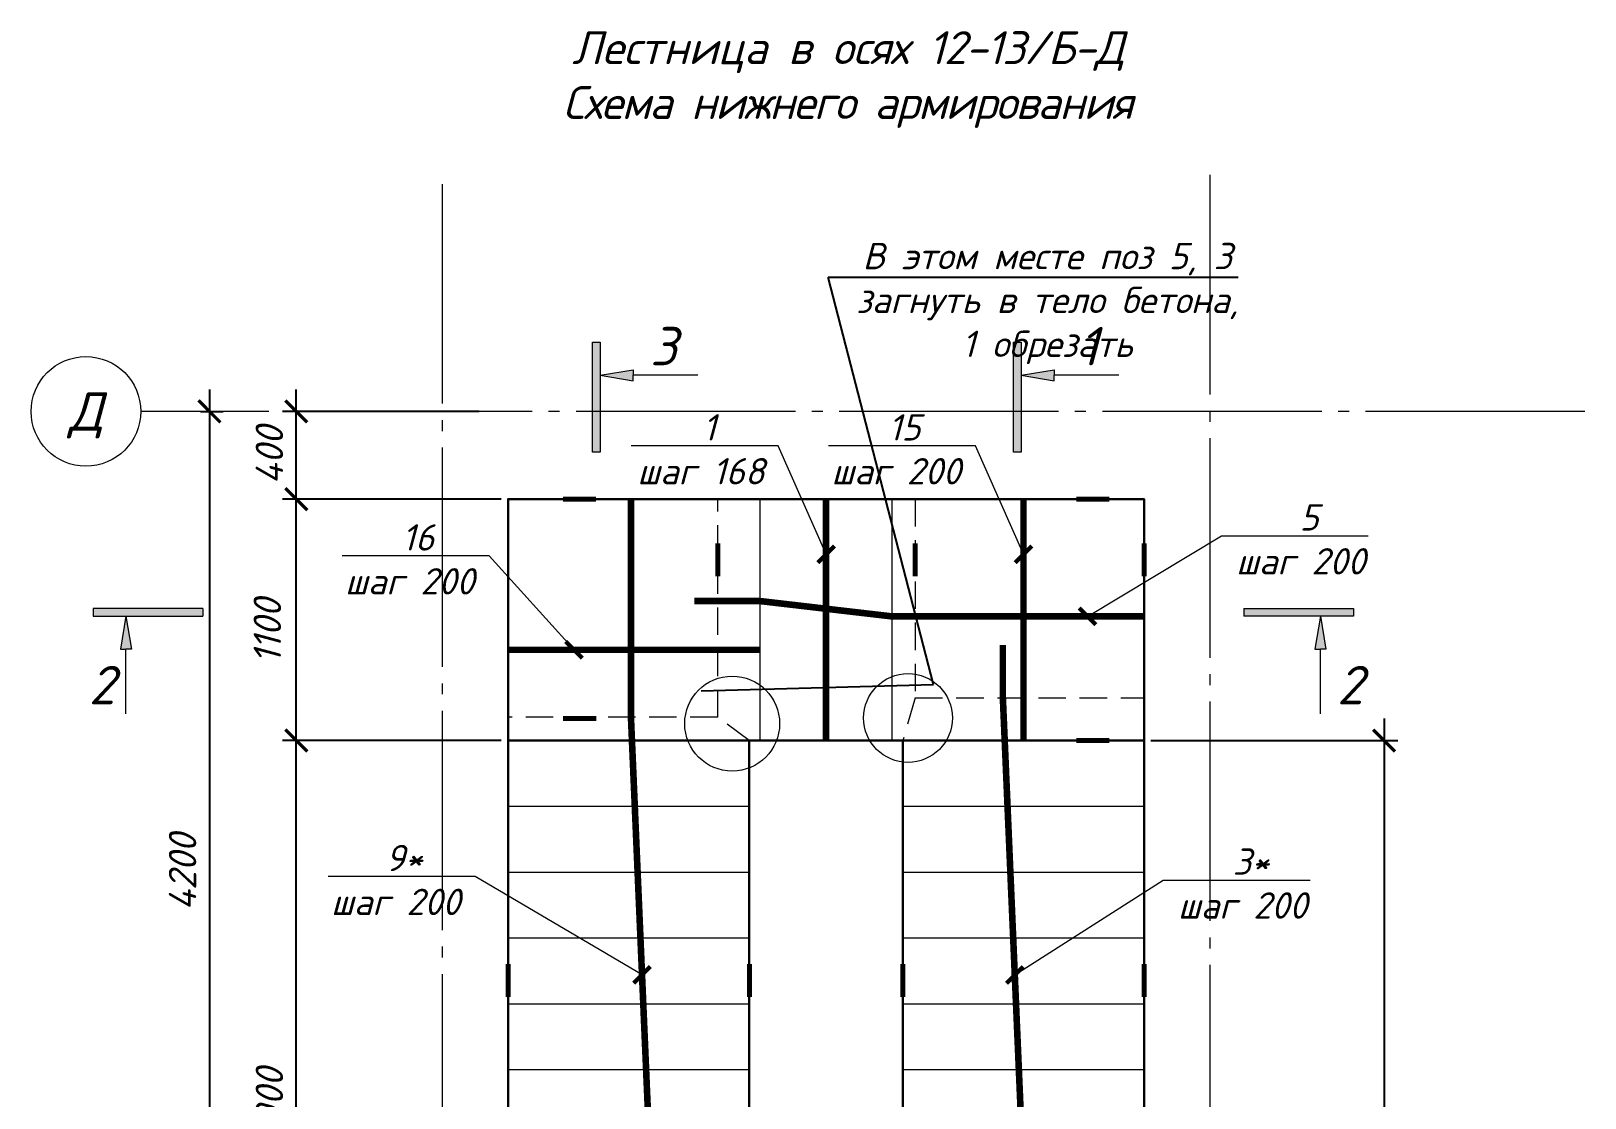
# Model space of a CAD drawing. Header units: millimetres. Extents: x -79646 to 95064, y -231229 to -58107.
# Drawn here: x 20786 to 27870, y -153153 to -148290 of the extents above; entities that cross this region are included whole.
import ezdxf
from ezdxf import colors
from ezdxf.entities.mleader import LeaderData, LeaderLine
from ezdxf.enums import TextEntityAlignment as Align
from ezdxf.math import Vec2, Vec3

# ---------------------------------------------------------------- set-up
doc = ezdxf.new("R2010")
doc.units = ezdxf.units.MM
doc.header["$PDMODE"] = 3
doc.linetypes.add('GOST2.303 5', pattern=[24, 20, -1.5, 1, -1.5])
doc.linetypes.add('HIDDEN', pattern=[0.375, 0.25, -0.125])
doc.layers.get('0').update_dxf_attribs({"lineweight": 5})
doc.layers.get('Defpoints').update_dxf_attribs({"lineweight": 0})
for name, color, linetype, lineweight in [('#Dimensions', 7, 'Continuous', 9), ('#Арматура', 152, 'Continuous', 30), ('#Бетон вид', 22, 'Continuous', 18), ('#Бетон разрез', 22, 'Continuous', 30), ('#Выноски', 7, 'Continuous', 15), ('#Оси', 7, 'Continuous', 9), ('k_ Отметки', 251, 'Continuous', 9), ('Тонкие линии', 7, 'Continuous', 13)]:
    doc.layers.add(name, color=color, linetype=linetype, lineweight=lineweight)
doc.layers.add('NoPrint', color=18, linetype='Continuous', plot=False)
doc.layers.add('Подсчет арматуры', color=6, linetype='Continuous', lineweight=30, plot=False)
doc.styles.add('ESKDW', font='eskdw.shx', dxfattribs={"oblique": 15})
doc.styles.add('STEP PR', font='isocpeui.ttf')
doc.dimstyles.new('SPDS', dxfattribs={"dimscale": 50, "dimtxt": 2.5, "dimasz": 2, "dimexe": 1.25, "dimexo": 0.625, "dimtad": 1, "dimdec": 0, "dimrnd": 0.001, "dimtxsty": 'ESKDW', "dimblk": 'ARCHTICK', "dimcen": 2.5, "dimdle": 2, "dimclrd": 256, "dimclre": 256, "dimclrt": 7, "dimadec": 0, "dimazin": 2, "dimtfac": 0.75, "dimtdec": 0, "dimtmove": 1, "dimatfit": 3, "dimfxl": 1, "dimtolj": 1, "dimarcsym": 1})

# ---------------------------------------------------------------- blocks, each defined once
blk = doc.blocks.new('*U21')
at = {"linetype": 'ByBlock', "ltscale": 100}
h = blk.add_hatch(color=256, dxfattribs=at)
h.dxf.hatch_style = 1
h.paths.add_polyline_path([(35, 1000), (-35, 1000), (-35, 0), (35, 0)])
h = blk.add_hatch(color=256, dxfattribs=at)
h.dxf.hatch_style = 1
h.paths.add_polyline_path([(335, 750), (335, 700), (335, 650), (35, 700)])
for p, q in [((-35, 1000), (35, 1000)), ((-35, 0), (-35, 1000)), ((35, 1000), (35, 0)), ((35, 700), (335, 750)), ((335, 750), (335, 700)), ((35, 700), (335, 650)), ((335, 650), (335, 700)), ((35, 0), (-35, 0))]:
    blk.add_line(p, q, dxfattribs=at)
at = {"linetype": 'ByBlock', "ltscale": 100, "extrusion": (0, 1, 0), "elevation": 700}
blk.add_lwpolyline([(-925, 0), (-335, 0)], dxfattribs=at)
at = {"ltscale": 100, "style": 'STEP PR'}
blk.add_attdef('Nv', text='', height=350, dxfattribs=at).set_placement((781, 790), align=Align.RIGHT)
blk = doc.blocks.new('_ArchTick')
at = {"color": 0, "linetype": 'ByBlock', "const_width": 0.15}
blk.add_lwpolyline([(-0.5, -0.5), (0.5, 0.5)], dxfattribs=at)
blk = doc.blocks.new('*D1125')
at = {"layer": '#Dimensions', "lineweight": -2, "transparency": 16777216}
for p, q in [((21599, -149923.9), (21599, -154323.9)), ((21558.3, -150023.9), (21661.5, -150023.9)), ((21558.3, -154223.9), (21661.5, -154223.9))]:
    blk.add_line(p, q, dxfattribs=at)
at = {"layer": 'Defpoints', "color": 0, "lineweight": 0, "transparency": 16777216}
for p in [(21527.1, -150023.9), (21527.1, -154223.9), (21599, -154223.9)]:
    blk.add_point(p, dxfattribs=at)
at = {"layer": '#Dimensions', "lineweight": -2, "transparency": 16777216, "xscale": 100, "yscale": 100, "zscale": 100}
for p, rotation in [((21599, -150023.9), 90), ((21599, -154223.9), 270)]:
    blk.add_blockref('_ArchTick', p, dxfattribs=dict(at, rotation=rotation))
at = {"layer": '#Dimensions', "transparency": 16777216, "insert": (21476.5, -152123.9), "char_height": 125, "attachment_point": 5, "rotation": 90, "style": 'STEP PR'}
blk.add_mtext('\\A1;4200', dxfattribs=at)
blk = doc.blocks.new('*D1127')
at = {"layer": '#Dimensions', "lineweight": -2, "transparency": 16777216}
for p, q in [((26954.9, -151423.9), (26954.9, -156723.9)), ((25891.9, -151523.9), (27017.4, -151523.9)), ((25891.9, -156623.9), (27017.4, -156623.9))]:
    blk.add_line(p, q, dxfattribs=at)
at = {"layer": 'Defpoints', "color": 0, "lineweight": 0, "transparency": 16777216}
for p in [(25860.6, -151523.9), (25860.6, -156623.9), (26954.9, -156623.9)]:
    blk.add_point(p, dxfattribs=at)
at = {"layer": '#Dimensions', "lineweight": -2, "transparency": 16777216, "xscale": 100, "yscale": 100, "zscale": 100}
for p, rotation in [((26954.9, -151523.9), 90), ((26954.9, -156623.9), 270)]:
    blk.add_blockref('_ArchTick', p, dxfattribs=dict(at, rotation=rotation))
at = {"layer": '#Dimensions', "transparency": 16777216, "insert": (26826.3, -153923.9), "char_height": 125, "attachment_point": 5, "rotation": 90, "style": 'STEP PR'}
blk.add_mtext('\\A1;16х300 = 5100', dxfattribs=at)
blk = doc.blocks.new('*U58')
at = {"ltscale": 100}
h = blk.add_hatch(color=256, dxfattribs=at)
h.dxf.hatch_style = 1
h.paths.add_polyline_path([(665, 770), (665, 700), (1665, 700), (1665, 770)])
h = blk.add_hatch(color=256, dxfattribs=at)
h.dxf.hatch_style = 1
h.paths.add_polyline_path([(1415, 400), (1365, 400), (1315, 400), (1365, 700)])
at = {"linetype": 'Continuous', "ltscale": 100}
for p, q in [((665, 770), (1665, 770)), ((1665, 770), (1665, 700)), ((1665, 700), (665, 700)), ((1365, 700), (1315, 400)), ((1365, 700), (1415, 400)), ((1315, 400), (1365, 400)), ((1415, 400), (1365, 400))]:
    blk.add_line(p, q, dxfattribs=at)
blk.add_lwpolyline([(665, 770), (665, 700)], dxfattribs=at)
at = {"linetype": 'Continuous', "ltscale": 100, "extrusion": (1, 1e-16, 0), "elevation": 1365}
blk.add_lwpolyline([(-190, 0), (400, 0)], dxfattribs=at)
at = {"ltscale": 100, "style": 'STEP PR'}
blk.add_attdef('Nh', text='', height=350, dxfattribs=at).set_placement((1799, -102), align=Align.RIGHT)
blk = doc.blocks.new('*D1132')
at = {"layer": '#Dimensions', "lineweight": -2, "transparency": 16777216}
for p, q in [((21994.9, -155523.9), (21994.9, -151423.9)), ((22929.4, -151523.9), (21932.4, -151523.9)), ((22929.4, -155423.9), (21932.4, -155423.9))]:
    blk.add_line(p, q, dxfattribs=at)
at = {"layer": 'Defpoints', "color": 0, "lineweight": 0, "transparency": 16777216}
for p in [(21994.9, -151523.9), (22960.6, -151523.9), (22960.6, -155423.9)]:
    blk.add_point(p, dxfattribs=at)
at = {"layer": '#Dimensions', "lineweight": -2, "transparency": 16777216, "xscale": 100, "yscale": 100, "zscale": 100}
for p, rotation in [((21994.9, -151523.9), 90), ((21994.9, -155423.9), 270)]:
    blk.add_blockref('_ArchTick', p, dxfattribs=dict(at, rotation=rotation))
at = {"layer": '#Dimensions', "transparency": 16777216, "insert": (21872.4, -153473.9), "char_height": 125, "attachment_point": 5, "rotation": 90, "style": 'STEP PR'}
blk.add_mtext('\\A1;13х300=3900', dxfattribs=at)
blk = doc.blocks.new('*D1133')
at = {"layer": '#Dimensions', "lineweight": -2, "transparency": 16777216}
for p, q in [((21994.9, -151623.9), (21994.9, -150323.9)), ((22929.4, -150423.9), (21932.4, -150423.9)), ((22929.4, -151523.9), (21932.4, -151523.9))]:
    blk.add_line(p, q, dxfattribs=at)
at = {"layer": 'Defpoints', "color": 0, "lineweight": 0, "transparency": 16777216}
for p in [(21994.9, -150423.9), (22960.6, -150423.9), (22960.6, -151523.9)]:
    blk.add_point(p, dxfattribs=at)
at = {"layer": '#Dimensions', "lineweight": -2, "transparency": 16777216, "xscale": 100, "yscale": 100, "zscale": 100}
for p, rotation in [((21994.9, -150423.9), 90), ((21994.9, -151523.9), 270)]:
    blk.add_blockref('_ArchTick', p, dxfattribs=dict(at, rotation=rotation))
at = {"layer": '#Dimensions', "transparency": 16777216, "insert": (21863.1, -151025.6), "char_height": 125, "attachment_point": 5, "rotation": 90, "style": 'STEP PR'}
blk.add_mtext('\\A1;1100', dxfattribs=at)
blk = doc.blocks.new('*D1134')
at = {"layer": '#Dimensions', "lineweight": -2, "transparency": 16777216}
for p, q in [((21994.9, -150523.9), (21994.9, -149923.9)), ((22829.4, -150023.9), (21932.4, -150023.9)), ((22929.4, -150423.9), (21932.4, -150423.9))]:
    blk.add_line(p, q, dxfattribs=at)
at = {"layer": 'Defpoints', "color": 0, "lineweight": 0, "transparency": 16777216}
for p in [(21994.9, -150023.9), (22860.6, -150023.9), (22960.6, -150423.9)]:
    blk.add_point(p, dxfattribs=at)
at = {"layer": '#Dimensions', "lineweight": -2, "transparency": 16777216, "xscale": 100, "yscale": 100, "zscale": 100}
for p, rotation in [((21994.9, -150023.9), 90), ((21994.9, -150423.9), 270)]:
    blk.add_blockref('_ArchTick', p, dxfattribs=dict(at, rotation=rotation))
at = {"layer": '#Dimensions', "transparency": 16777216, "insert": (21872.4, -150223.9), "char_height": 125, "attachment_point": 5, "rotation": 90, "style": 'STEP PR'}
blk.add_mtext('\\A1;400', dxfattribs=at)
blk = doc.blocks.new('*U216')
at = {"ltscale": 100}
h = blk.add_hatch(color=256, dxfattribs=at)
h.dxf.hatch_style = 1
h.paths.add_polyline_path([(-335, 770), (-335, 700), (665, 700), (665, 770)])
h = blk.add_hatch(color=256, dxfattribs=at)
h.dxf.hatch_style = 1
h.paths.add_polyline_path([(-85, 400), (-35, 400), (15, 400), (-35, 700)])
at = {"linetype": 'Continuous', "ltscale": 100}
for p, q in [((-335, 770), (-335, 700)), ((665, 770), (-335, 770)), ((-335, 700), (665, 700)), ((-35, 700), (-85, 400)), ((-35, 700), (15, 400)), ((-85, 400), (-35, 400)), ((15, 400), (-35, 400))]:
    blk.add_line(p, q, dxfattribs=at)
blk.add_lwpolyline([(665, 770), (665, 700)], dxfattribs=at)
at = {"linetype": 'Continuous', "ltscale": 100, "extrusion": (-1, 1e-16, 0), "elevation": 35}
blk.add_lwpolyline([(190, 0), (-400, 0)], dxfattribs=at)
at = {"ltscale": 100, "style": 'STEP PR'}
blk.add_attdef('Nh', text='', height=350, dxfattribs=at).set_placement((-192, -102), align=Align.RIGHT)
blk = doc.blocks.new('*U918')
at = {"const_width": 0.385}
blk.add_lwpolyline([(-0.76, -0.76), (0.76, 0.76)], dxfattribs=at)
blk = doc.blocks.new('*U1138')
blk.add_lwpolyline([(44.53, 0, 0, 0, 0), (44.53, 0, 0, 0, 0), (48.04, 0, 0, 1.2, 0), (44.04, 0, 0, 0, 0), (-46.96, 0, 1.2, 0, 0), (-50.96, 0, 0, 0, 0), (-45.03, 0, 0, 0, 0)], format="xyseb")
at = {"color": 1, "ltscale": 100, "const_width": 0.45}
for points in [[(-50.96, 0), (-50.96, -2), (-50.96, 1)], [(48.04, 0), (48.04, -2), (48.04, 1)]]:
    blk.add_lwpolyline(points, dxfattribs=at)
blk.add_blockref('*U918', (3.04, 0))
blk = doc.blocks.new('*U1139')
blk.add_lwpolyline([(12.3, 0, 0, 0, 0), (12.3, 0, 0, 0, 0), (15.82, 0, 0, 1.2, 0), (11.82, 0, 0, 0, 0), (-2.18, 0, 1.2, 0, 0), (-6.18, 0, 0, 0, 0), (-0.26, 0, 0, 0, 0)], format="xyseb")
at = {"color": 1, "ltscale": 100, "const_width": 0.45}
for points in [[(-6.18, 0), (-6.18, -2), (-6.18, 1)], [(15.82, 0), (15.82, -2), (15.82, 1)]]:
    blk.add_lwpolyline(points, dxfattribs=at)
blk.add_blockref('*U918', (4.02, 0))
blk = doc.blocks.new('_None')
blk = doc.blocks.new('*U1160')
blk.add_lwpolyline([(6.81, 0, 0, 0, 0), (6.81, 0, 0, 0, 0), (10.32, 0, 0, 1.2, 0), (6.32, 0, 0, 0, 0), (-7.68, 0, 1.2, 0, 0), (-11.68, 0, 0, 0, 0), (-5.75, 0, 0, 0, 0)], format="xyseb")
at = {"color": 1, "ltscale": 100, "const_width": 0.45}
for points in [[(-11.68, 0), (-11.68, -2), (-11.68, 1)], [(10.32, 0), (10.32, -2), (10.32, 1)]]:
    blk.add_lwpolyline(points, dxfattribs=at)
blk.add_blockref('*U918', (-0.36, 0))
blk = doc.blocks.new('*U1161')
blk.add_lwpolyline([(4.42, 0, 0, 0, 0), (4.42, 0, 0, 0, 0), (7.94, 0, 0, 1.2, 0), (3.94, 0, 0, 0, 0), (-6.06, 0, 1.2, 0, 0), (-10.06, 0, 0, 0, 0), (-4.14, 0, 0, 0, 0)], format="xyseb")
at = {"color": 1, "ltscale": 100, "const_width": 0.45}
for points in [[(-10.06, 0), (-10.06, -2), (-10.06, 1)], [(7.94, 0), (7.94, -2), (7.94, 1)]]:
    blk.add_lwpolyline(points, dxfattribs=at)
blk.add_blockref('*U918', (-0.18, 0))
blk = doc.blocks.new('*U1162')
blk.add_lwpolyline([(9.85, 0, 0, 0, 0), (9.85, 0, 0, 0, 0), (13.37, 0, 0, 1.2, 0), (9.37, 0, 0, 0, 0), (-2.63, 0, 1.2, 0, 0), (-6.63, 0, 0, 0, 0), (-0.71, 0, 0, 0, 0)], format="xyseb")
at = {"color": 1, "ltscale": 100, "const_width": 0.45}
for points in [[(-6.63, 0), (-6.63, -2), (-6.63, 1)], [(13.37, 0), (13.37, -2), (13.37, 1)]]:
    blk.add_lwpolyline(points, dxfattribs=at)
blk.add_blockref('*U918', (-0.36, 0))
blk = doc.blocks.new('*U1163')
blk.add_lwpolyline([(10.3, 0, 0, 0, 0), (10.3, 0, 0, 0, 0), (13.82, 0, 0, 1.2, 0), (9.82, 0, 0, 0, 0), (-4.19, 0, 1.2, 0, 0), (-8.19, 0, 0, 0, 0), (-2.27, 0, 0, 0, 0)], format="xyseb")
at = {"color": 1, "ltscale": 100, "const_width": 0.45}
for points in [[(-8.19, 0), (-8.19, -2), (-8.19, 1)], [(13.82, 0), (13.82, -2), (13.82, 1)]]:
    blk.add_lwpolyline(points, dxfattribs=at)
blk.add_blockref('*U918', (4.02, 0))
blk = doc.blocks.new('*U1181')
blk.add_lwpolyline([(46.53, 0, 0, 0, 0), (46.53, 0, 0, 0, 0), (50.04, 0, 0, 1.2, 0), (46.04, 0, 0, 0, 0), (-25.96, 0, 1.2, 0, 0), (-29.96, 0, 0, 0, 0), (-24.03, 0, 0, 0, 0)], format="xyseb")
at = {"color": 1, "ltscale": 100, "const_width": 0.45}
for points in [[(-29.96, 0), (-29.96, -2), (-29.96, 1)], [(50.04, 0), (50.04, -2), (50.04, 1)]]:
    blk.add_lwpolyline(points, dxfattribs=at)
blk.add_blockref('*U918', (3.04, 0))
blk = doc.blocks.new('*U1390')
blk.add_lwpolyline([(7.3, 0, 0, 0, 0), (7.3, 0, 0, 0, 0), (10.82, 0, 0, 1.2, 0), (6.82, 0, 0, 0, 0), (-6.06, 0, 1.2, 0, 0), (-10.06, 0, 0, 0, 0), (-4.14, 0, 0, 0, 0)], format="xyseb")
at = {"color": 1, "ltscale": 100, "const_width": 0.45}
for points in [[(-10.06, 0), (-10.06, -2), (-10.06, 1)], [(10.82, 0), (10.82, -2), (10.82, 1)]]:
    blk.add_lwpolyline(points, dxfattribs=at)
blk.add_blockref('*U918', (-0.18, 0))

msp = doc.modelspace()

# ---------------------------------------------------------------- linework, layer by layer
at = {"layer": '#Арматура', "const_width": 30}
for points in [[(23520.9474, -150423.87441), (23520.9474, -151417.87441), (23693.22016, -155423.87441)], [(24410.6425, -150423.87441), (24410.6425, -151523.87441)], [(25310.6425, -150423.87441), (25310.6425, -151523.87441)], [(25860.6425, -150958.2212), (24710.6425, -150958.2212), (24110.6425, -150888.42271), (23810.6425, -150888.42271)], [(22960.6425, -151110.52133), (24110.6425, -151110.52133)], [(25216.65778, -151089.2868), (25216.65778, -151329.87441), (25431.41818, -156323.87441), (25431.41818, -156623.87441)]]:
    msp.add_lwpolyline(points, dxfattribs=at)
at = {"layer": '#Бетон вид'}
for points in [[(24110.6425, -151523.87441), (24110.6425, -150423.87441)], [(24410.6425, -151523.87441), (24410.6425, -150423.87441)], [(24710.6425, -150423.87441), (24710.6425, -151523.87441)], [(25310.6425, -151523.87441), (25310.6425, -150423.87441)], [(22960.6425, -151823.87441), (24060.6425, -151823.87441)], [(24760.6425, -151823.87441), (25860.6425, -151823.87441)], [(22960.6425, -152123.87441), (24060.6425, -152123.87441)], [(24760.6425, -152123.87441), (25860.6425, -152123.87441)], [(22960.6425, -152423.87441), (24060.6425, -152423.87441)], [(24760.6425, -152423.87441), (25860.6425, -152423.87441)], [(22960.6425, -152723.87441), (24060.6425, -152723.87441)], [(24760.6425, -152723.87441), (25860.6425, -152723.87441)], [(22960.6425, -153023.87441), (24060.6425, -153023.87441)], [(24760.6425, -153023.87441), (25860.6425, -153023.87441)]]:
    msp.add_lwpolyline(points, dxfattribs=at)
at = {"layer": '#Бетон разрез'}
msp.add_lwpolyline([(22960.6425, -151523.87441), (22960.6425, -150423.87441), (25860.6425, -150423.87441), (25860.6425, -151523.87441)], close=True, dxfattribs=at)
for points in [[(22960.6425, -151523.87441), (22960.6425, -155423.87441)], [(24760.6425, -156623.87441), (24760.6425, -151523.87441), (24060.6425, -151523.87441), (24060.6425, -155423.87441)], [(25860.6425, -151523.87441), (25860.6425, -156623.87441), (24760.6425, -156623.87441)]]:
    msp.add_lwpolyline(points, dxfattribs=at)
at = {"layer": '#Оси', "linetype": 'GOST2.303 5', "ltscale": 50}
for points in [[(26160.6425, -148946.30892), (26160.6425, -157483.41363), (26160.6425, -157754.08568)], [(22660.6425, -148988.41755), (22660.6425, -157754.08568)], [(27870.44907, -150023.87441), (21377.33093, -150023.87441), (21285.88528, -150023.87441)]]:
    msp.add_lwpolyline(points, dxfattribs=at)
at = {"layer": '#Оси', "linetype": 'Continuous', "ltscale": 50}
msp.add_circle((21035.88528, -150023.87441), 250, dxfattribs=at)
at = {"layer": 'NoPrint', "color": 72, "lineweight": 0}
msp.add_circle((23982.5009, -151446.88345), 216.28193, dxfattribs=at)
at = {"layer": 'Подсчет арматуры', "color": 72, "lineweight": 0}
msp.add_circle((24784.15753, -151421.11071), 202.34778, dxfattribs=at)
at = {"layer": 'Тонкие линии', "linetype": 'HIDDEN', "lineweight": 0, "ltscale": 500}
for points in [[(23916.6425, -151417.87441), (23916.6425, -150423.87441)], [(24816.6425, -150423.87441), (24816.6425, -151329.87441)], [(24816.6425, -151329.87441), (24760.6425, -151523.87441)], [(24816.6425, -151329.87441), (25860.6425, -151329.87441)], [(24060.6425, -151523.87441), (23916.6425, -151417.87441), (22960.6425, -151417.87441)]]:
    msp.add_lwpolyline(points, dxfattribs=at)

# ---------------------------------------------------------------- block references
at = {"layer": '#Dimensions', "xscale": 50, "yscale": 50, "zscale": 50, "rotation": 90}
for name, p in [('*U1162', (23261.60202, -151092.31458)), ('*U1160', (25602.23049, -150940.01445)), ('*U1181', (23262.9738, -153925.98527)), ('*U1138', (25602.23049, -153925.98527))]:
    msp.add_blockref(name, p, dxfattribs=at)
at = {"layer": '#Dimensions', "xscale": 50, "yscale": 50, "zscale": 50}
for name, p in [('*U1161', (24419.85341, -150675.30063)), ('*U1390', (25319.85341, -150675.30063)), ('*U1163', (23370.34718, -152592.41126)), ('*U1139', (25069.85341, -152592.6792))]:
    msp.add_blockref(name, p, dxfattribs=at)
ref = msp.add_blockref('*U21', (23362.78348, -150208.97197), dxfattribs=dict(xscale=0.5, yscale=0.5, zscale=0.5))
ref.add_attrib('Nv', '3', dxfattribs={"ltscale": 100, "height": 175, "style": 'STEP PR'}).set_placement((23731.09398, -149813.96528), align=Align.RIGHT)
ref = msp.add_blockref('*U21', (25283.15902, -150208.97197), dxfattribs=dict(xscale=0.5, yscale=0.5, zscale=0.5))
ref.add_attrib('Nv', '1', dxfattribs={"ltscale": 100, "height": 175, "style": 'STEP PR'}).set_placement((25651.46952, -149813.96528), align=Align.RIGHT)
ref = msp.add_blockref('*U216', (21235.98411, -151307.85494), dxfattribs=dict(xscale=0.5, yscale=0.5, zscale=0.5))
ref.add_attrib('Nh', '2', dxfattribs={"ltscale": 100, "height": 175, "style": 'STEP PR'}).set_placement((21168.41641, -151358.772), align=Align.RIGHT)
ref = msp.add_blockref('*U58', (25982.10336, -151307.85494), dxfattribs=dict(xscale=0.5, yscale=0.5, zscale=0.5))
ref.add_attrib('Nh', '2', dxfattribs={"ltscale": 100, "height": 175, "style": 'STEP PR'}).set_placement((26859.57636, -151358.772), align=Align.RIGHT)

# ---------------------------------------------------------------- texts
at = {"layer": '#Оси', "linetype": 'Continuous', "ltscale": 50, "style": 'STEP PR'}
msp.add_text('Д', height=175, dxfattribs=at).set_placement((21035.88528, -150023.87441), align=Align.MIDDLE_CENTER)
at = {"layer": 'k_ Отметки', "linetype": 'ByBlock', "insert": (24508.13094, -148290.92549), "char_height": 150, "width": 4415.3317428, "attachment_point": 2, "style": 'STEP PR'}
msp.add_mtext('{\\fISOCPEUR|b1|i1|c204|p34;Лестница в ос\\T0.95;я\\T1;х\\T0.95; 12-13\\T1;/\\T0.95;Б-Д\\PСхема нижнего армирования}', dxfattribs=at)

# ---------------------------------------------------------------- dimensions: what is measured, and where the dimension line sits
at = {"layer": '#Dimensions'}
dim = msp.add_linear_dim(base=(21599.00729, -154223.87441), p1=(21527.05515, -150023.87441), p2=(21527.05515, -154223.87441), angle=90, dimstyle='SPDS', override={"dimgap": 1.2, "dimrnd": 5, "dimtxsty": 'STEP PR', "dimblk1": 'ArchTick', "dimblk2": 'ArchTick', "dimsah": 1, "dimclrt": 256}, dxfattribs=at)
dim.commit()
dim.dimension.update_dxf_attribs({"geometry": '*D1125', "text_midpoint": (21476.50729, -152123.87441)})
for base, p1, p2, picture, middle in [((21994.90829, -150023.87441), (22960.6425, -150423.87441), (22860.6425, -150023.87441), '*D1134', (21994.90829, -150223.87441)), ((21994.90829, -150423.87441), (22960.6425, -151523.87441), (22960.6425, -150423.87441), '*D1133', (21985.63591, -151025.56505))]:
    dim = msp.add_linear_dim(base=base, p1=p1, p2=p2, angle=90, dimstyle='SPDS', override={"dimgap": 1.2, "dimrnd": 5, "dimtxsty": 'STEP PR', "dimblk1": 'ArchTick', "dimblk2": 'ArchTick', "dimsah": 1, "dimclrt": 256}, dxfattribs=at)
    dim.commit()
    dim.dimension.update_dxf_attribs({"geometry": picture, "text_midpoint": middle, "dimtype": 160})
dim = msp.add_linear_dim(base=(21994.90829, -151523.87441), p1=(22960.6425, -155423.87441), p2=(22960.6425, -151523.87441), angle=90, text='13х300=<>', dimstyle='SPDS', override={"dimgap": 1.2, "dimrnd": 5, "dimtxsty": 'STEP PR', "dimblk1": 'ArchTick', "dimblk2": 'ArchTick', "dimsah": 1, "dimclrt": 256}, dxfattribs=at)
dim.commit()
dim.dimension.update_dxf_attribs({"geometry": '*D1132', "text_midpoint": (21872.40829, -153473.87441)})
dim = msp.add_linear_dim(base=(26954.85125, -156623.87441), p1=(25860.6425, -151523.87441), p2=(25860.6425, -156623.87441), angle=90, text='16х300 = <>', dimstyle='SPDS', override={"dimgap": 1.2, "dimrnd": 5, "dimtxsty": 'STEP PR', "dimblk1": 'ArchTick', "dimblk2": 'ArchTick', "dimsah": 1, "dimclrt": 256}, dxfattribs=at)
dim.commit()
dim.dimension.update_dxf_attribs({"geometry": '*D1127', "text_midpoint": (26948.80848, -153923.87441), "dimtype": 160})

# ---------------------------------------------------------------- leaders
at = {"layer": '#Выноски'}
ml = msp.add_multileader_mtext('Standard', dxfattribs=at)
ml.set_content('\\A1; 1\\Pшаг 168', color=256, style='STEP PR')
ml.set_leader_properties(color=256, linetype='ByLayer', lineweight=-1)
ml.set_arrow_properties(name='NONE')
ml.build(insert=Vec2(0, 0))
ml.multileader.update_dxf_attribs({"text_left_attachment_type": 6, "text_right_attachment_type": 6, "dogleg_length": 0, "arrow_head_size": 120, "scale": 0.4})
ctx = ml.context
ctx.base_point, ctx.scale, ctx.char_height, ctx.arrow_head_size, ctx.landing_gap_size, ctx.plane_origin = Vec3(23488.4058, -150180.5202), 0.4, 120, 120, 50, Vec3(26241.57549, -151182.1694)
ctx.left_attachment, ctx.right_attachment, ctx.text_align_type = 6, 6, 1
notes = []
notes.append((ctx, [(1, (1, 1, 0), (24191.49671, -150180.5202), (-1, 0), 0, [(1, [(24410.6425, -150675.30063)], 0, [])])]))
ctx.mtext.insert, ctx.mtext.rotation, ctx.mtext.alignment, ctx.mtext.flow_direction = Vec3(23839.95126, -150036.5202), 6.2831853072, 2, 5
ml = msp.add_multileader_mtext('Standard', dxfattribs=at)
ml.set_content('\\A1; 15\\Pшаг 200', color=256, style='STEP PR')
ml.set_leader_properties(color=256, linetype='ByLayer', lineweight=-1)
ml.set_arrow_properties(name='NONE')
ml.build(insert=Vec2(0, 0))
ml.multileader.update_dxf_attribs({"text_left_attachment_type": 6, "text_right_attachment_type": 6, "dogleg_length": 0, "arrow_head_size": 120, "scale": 0.4})
ctx = ml.context
ctx.base_point, ctx.scale, ctx.char_height, ctx.arrow_head_size, ctx.landing_gap_size, ctx.plane_origin = Vec3(24367.76944, -150180.5202), 0.4, 120, 120, 50, Vec3(27141.57549, -151182.1694)
ctx.left_attachment, ctx.right_attachment, ctx.text_align_type = 6, 6, 1
notes.append((ctx, [(1, (1, 1, 0), (25091.49671, -150180.5202), (-1, 0), 0, [(1, [(25310.6425, -150675.30063)], 0, [])])]))
ctx.mtext.insert, ctx.mtext.rotation, ctx.mtext.alignment, ctx.mtext.flow_direction = Vec3(24729.63308, -150036.5202), 6.2831853072, 2, 5
ml = msp.add_multileader_mtext('Standard', dxfattribs=at)
ml.set_content('\\A1; 5\\Pшаг 200', color=256, style='STEP PR')
ml.set_leader_properties(color=256, linetype='ByLayer', lineweight=-1)
ml.set_arrow_properties(name='NONE')
ml.build(insert=Vec2(0, 0))
ml.multileader.update_dxf_attribs({"text_left_attachment_type": 6, "text_right_attachment_type": 6, "dogleg_length": 0, "arrow_head_size": 120, "scale": 0.4})
ctx = ml.context
ctx.base_point, ctx.scale, ctx.char_height, ctx.arrow_head_size, ctx.landing_gap_size, ctx.plane_origin = Vec3(26212.87569, -150590.94136), 0.4, 120, 120, 50, Vec3(26971.75435, -151724.05857)
ctx.left_attachment, ctx.right_attachment, ctx.text_align_type = 6, 6, 1
notes.append((ctx, [(0, (1, 1, 0), (26212.87569, -150590.94136), (1, 0), 0, [(1, [(25602.23049, -150958.2212)], 0, [])])]))
ctx.mtext.insert, ctx.mtext.alignment, ctx.mtext.flow_direction = Vec3(26574.73933, -150446.94136), 2, 5
ml = msp.add_multileader_mtext('Standard', dxfattribs=at)
ml.set_content('\\A1; 16\\Pшаг 200', color=256, style='STEP PR')
ml.set_leader_properties(color=256, linetype='ByLayer', lineweight=-1)
ml.set_arrow_properties(name='NONE')
ml.build(insert=Vec2(0, 0))
ml.multileader.update_dxf_attribs({"text_left_attachment_type": 6, "text_right_attachment_type": 6, "dogleg_length": 0, "arrow_head_size": 120, "scale": 0.4})
ctx = ml.context
ctx.base_point, ctx.scale, ctx.char_height, ctx.arrow_head_size, ctx.landing_gap_size, ctx.plane_origin = Vec3(22150.15056, -150682.18252), 0.4, 120, 120, 50, Vec3(24631.12588, -151876.3587)
ctx.left_attachment, ctx.right_attachment, ctx.text_align_type = 6, 6, 1
notes.append((ctx, [(1, (1, 1, 0), (22873.87783, -150682.18252), (-1, 0), 0, [(1, [(23261.60202, -151110.52133)], 0, [])])]))
ctx.mtext.insert, ctx.mtext.alignment, ctx.mtext.flow_direction = Vec3(22512.01419, -150538.18252), 2, 5
ml = msp.add_multileader_mtext('Standard', dxfattribs=at)
ml.set_content('\\A1; 9*\\Pшаг 200', color=256, style='STEP PR')
ml.set_leader_properties(color=256, linetype='ByLayer', lineweight=-1)
ml.set_arrow_properties(name='NONE')
ml.build(insert=Vec2(0, 0))
ml.multileader.update_dxf_attribs({"text_left_attachment_type": 6, "text_right_attachment_type": 6, "dogleg_length": 0, "arrow_head_size": 120, "scale": 0.4})
ctx = ml.context
ctx.base_point, ctx.scale, ctx.char_height, ctx.arrow_head_size, ctx.landing_gap_size, ctx.plane_origin = Vec3(22086.28783, -152143.41713), 0.4, 120, 120, 50, Vec3(25192.06926, -153099.28003)
ctx.left_attachment, ctx.right_attachment, ctx.text_align_type = 6, 6, 1
notes.append((ctx, [(1, (1, 1, 0), (22810.0151, -152143.41713), (-1, 0), 0, [(1, [(23571.4533, -152592.32954)], 0, [])])]))
ctx.mtext.insert, ctx.mtext.rotation, ctx.mtext.alignment, ctx.mtext.flow_direction = Vec3(22448.15146, -151999.41713), 6.2831853072, 2, 5
ml = msp.add_multileader_mtext('Standard', dxfattribs=at)
ml.set_content('\\A1; 3*\\Pшаг 200', color=256, style='STEP PR')
ml.set_leader_properties(color=256, linetype='ByLayer', lineweight=-1)
ml.set_arrow_properties(name='NONE')
ml.build(insert=Vec2(0, 0))
ml.multileader.update_dxf_attribs({"text_left_attachment_type": 6, "text_right_attachment_type": 6, "dogleg_length": 0, "arrow_head_size": 120, "scale": 0.4})
ctx = ml.context
ctx.base_point, ctx.scale, ctx.char_height, ctx.arrow_head_size, ctx.landing_gap_size, ctx.plane_origin = Vec3(25947.69449, -152159.68508), 0.4, 120, 120, 50, Vec3(26891.57549, -153099.54798)
ctx.left_attachment, ctx.right_attachment, ctx.text_align_type = 6, 6, 1
notes.append((ctx, [(0, (1, 1, 0), (25947.69449, -152159.68508), (1, 0), 0, [(1, [(25270.95952, -152592.59749)], 0, [])])]))
ctx.mtext.insert, ctx.mtext.rotation, ctx.mtext.alignment, ctx.mtext.flow_direction = Vec3(26309.55813, -152015.68508), 6.2831853072, 2, 5
at = {"layer": 'NoPrint', "color": 72, "lineweight": 0}
ml = msp.add_multileader_mtext('Standard', dxfattribs=at)
ml.set_content('\\A1;В этом месте поз 5, 3\\Pзагнуть в тело бетона,\\P1 обрезать', color=72, style='STEP PR')
ml.set_leader_properties(color=256, linetype='ByLayer', lineweight=-1)
ml.set_arrow_properties(name='NONE')
ml.build(insert=Vec2(0, 0))
ml.multileader.update_dxf_attribs({"text_left_attachment_type": 6, "text_right_attachment_type": 6, "dogleg_length": 0, "arrow_head_size": 120, "scale": 0.4})
ctx = ml.context
ctx.base_point, ctx.scale, ctx.char_height, ctx.arrow_head_size, ctx.landing_gap_size, ctx.plane_origin = Vec3(24420.07717, -149411.80181), 0.4, 120, 120, 50, Vec3(24255.91878, -149019.36256)
ctx.left_attachment, ctx.right_attachment, ctx.text_align_type = 6, 6, 1
notes.append((ctx, [(0, (1, 1, 0), (24420.07717, -149411.80181), (1, 0), 0, [(0, [(23840.73447, -151298.02214), (24899.82936, -151267.8834)], 0, [])])]))
ctx.mtext.insert, ctx.mtext.rotation, ctx.mtext.alignment, ctx.mtext.flow_direction = Vec3(25419.62262, -149255.80181), 6.2831853072, 2, 5
for ctx, leaders in notes:
    for number, flags, end, landing, length, lines in leaders:
        leader = LeaderData()
        leader.index, (leader.has_last_leader_line, leader.has_dogleg_vector, leader.attachment_direction) = number, flags
        leader.last_leader_point, leader.dogleg_vector, leader.dogleg_length = Vec3(end), Vec3(landing), length
        for number, points, colour, breaks in lines:
            line = LeaderLine()
            line.index, line.vertices, line.color, line.breaks = number, Vec3.list(points), colors.encode_raw_color(colour), breaks
            leader.lines.append(line)
        ctx.leaders.append(leader)

doc.saveas('drawing.dxf')
